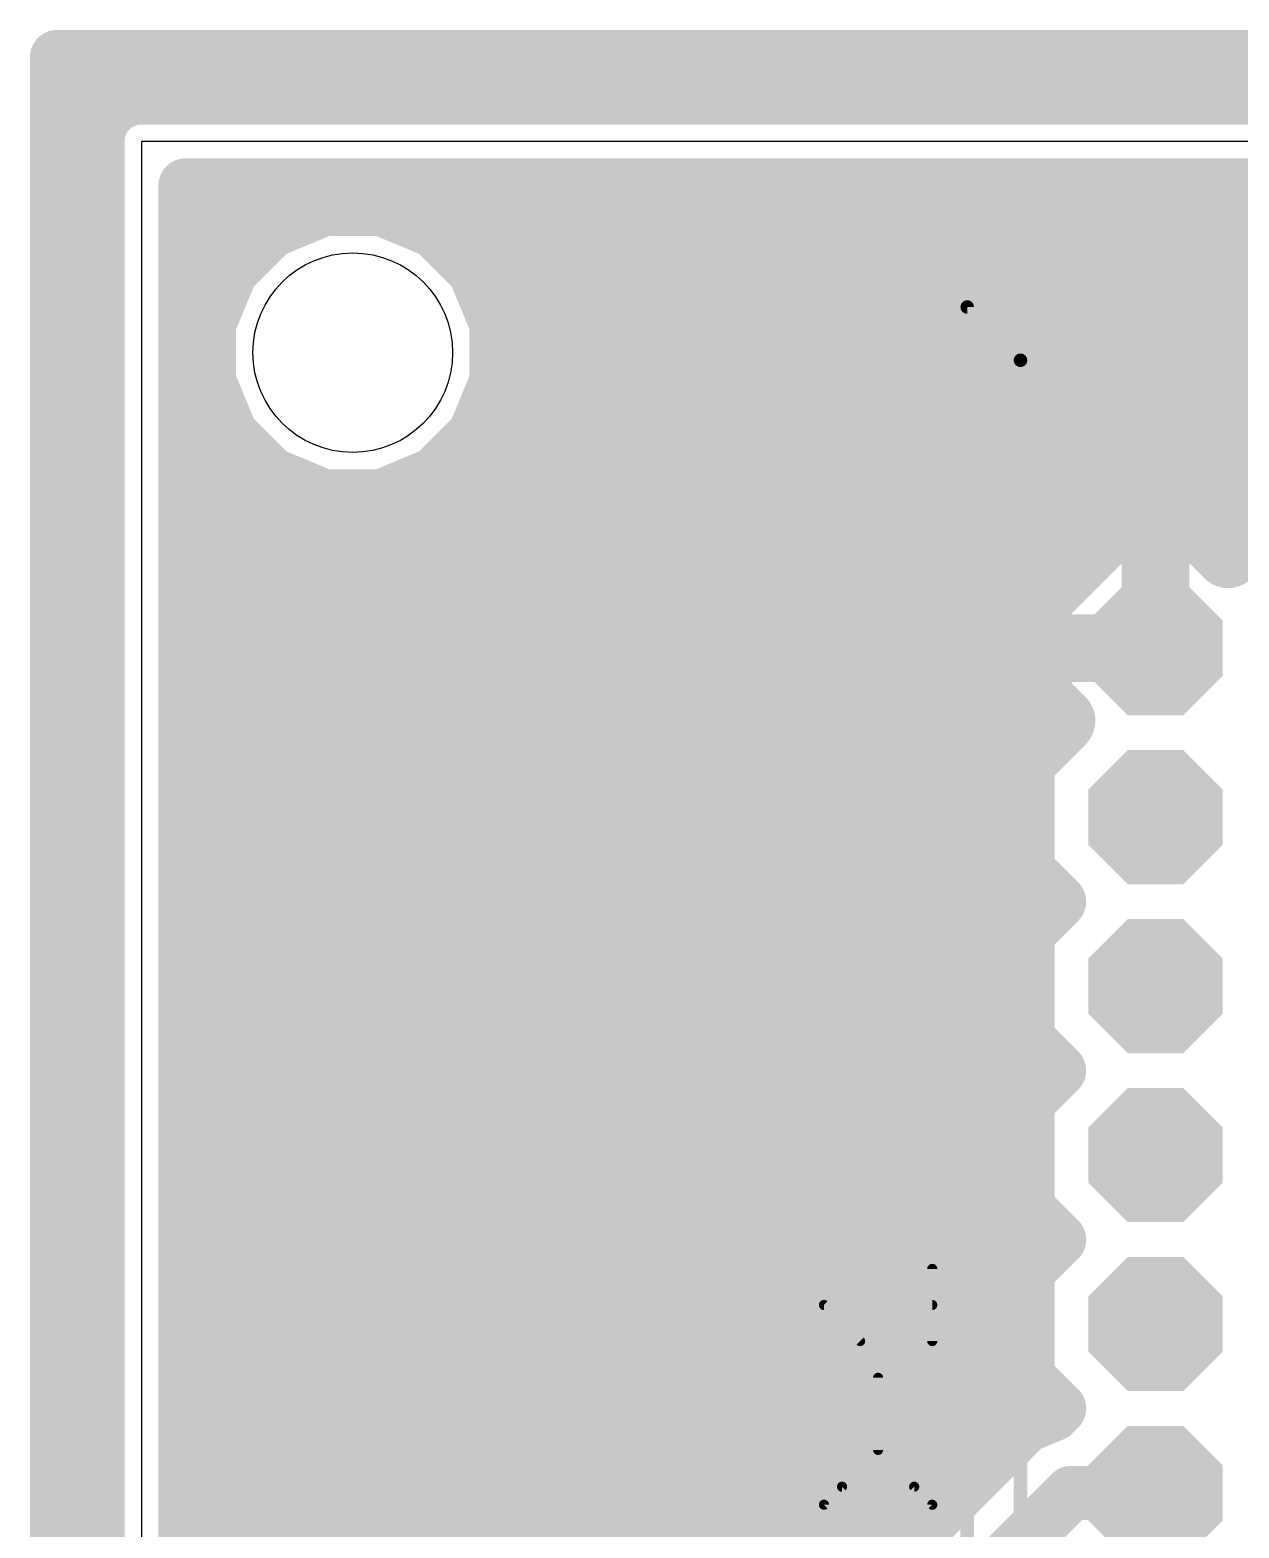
# Model space of a CAD drawing. Extents: x -2.9 to 49.9, y -3.5 to 62.6.
# Drawn here: x -2.95 to 15.22, y 40.11 to 62.64 of the extents above; entities that cross this region are included whole.
import ezdxf

# ---------------------------------------------------------------- set-up
doc = ezdxf.new("R2010")
doc.units = 0
for name, color, linetype in [('16', 175, 'CONTINUOUS'), ('17', 82, 'CONTINUOUS'), ('20', 251, 'CONTINUOUS'), ('21', 253, 'CONTINUOUS'), ('27', 253, 'CONTINUOUS')]:
    doc.layers.add(name, color=color, linetype=linetype)

# ---------------------------------------------------------------- blocks, each defined once
blk = doc.blocks.new('OCTAGONP')
at = {"const_width": 0.5}
blk.add_lwpolyline([(-0.25, -0.1036), (-0.25, 0.1036), (-0.1036, 0.25), (0.1036, 0.25), (0.25, 0.1036), (0.25, -0.1036), (0.1036, -0.25), (-0.1036, -0.25), (-0.25, -0.1036), (-0.25, 0.1036)], dxfattribs=at)

msp = doc.modelspace()

# ---------------------------------------------------------------- linework, layer by layer
at = {"layer": '16'}
for points, const_width in [([(-2.54, -1.27), (-2.54, 62.23)], 0.8128), ([(-2.54, 62.23), (49.53, 62.23)], 0.8128), ([(-2.54, 61.7728), (49.53, 61.7728)], 0.8128), ([(-1.4014, 61.6204), (-1.6441, 61.5199)], 0.8128), ([(48.0614, 61.6204), (-1.4014, 61.6204)], 0.8128), ([(-1.8299, 61.3341), (-1.9304, 61.0914)], 0.8128), ([(-1.6441, 61.5199), (-1.8299, 61.3341)], 0.8128), ([(-1.9304, 61.0914), (-1.9304, 60.8286)], 0.8128), ([(-2.54, 60.96), (-1.9304, 60.96)], 0.8128), ([(-1.9304, 60.8286), (-1.9304, 0.1514)], 0.8128), ([(-0.508, 14.37), (-0.508, 60.198)], 1.016), ([(-0.508, 60.198), (47.168, 60.198)], 1.016), ([(-0.6096, 14.5224), (-0.6096, 60.2996)], 0.8128), ([(-0.6096, 60.2996), (47.2696, 60.2996)], 0.8128), ([(-2.54, 60.1472), (-1.9304, 60.1472)], 0.8128), ([(-0.6096, 60.1472), (47.2696, 60.1472)], 0.8128), ([(-0.508, 59.944), (1.2064, 59.944)], 1.016), ([(1.4551, 60.047), (0.6237, 59.7026)], 1.016), ([(2.3549, 60.047), (1.4551, 60.047)], 1.016), ([(3.1863, 59.7026), (2.3549, 60.047)], 1.016), ([(2.6036, 59.944), (43.7514, 59.944)], 1.016), ([(0.6237, 59.7026), (-0.0126, 59.0663)], 1.016), ([(1.4753, 59.9454), (0.6812, 59.6165)], 0.8128), ([(2.3347, 59.9454), (1.4753, 59.9454)], 0.8128), ([(3.1288, 59.6165), (2.3347, 59.9454)], 0.8128), ([(3.8226, 59.0663), (3.1863, 59.7026)], 1.016), ([(0.6812, 59.6165), (0.0735, 59.0088)], 0.8128), ([(3.7365, 59.0088), (3.1288, 59.6165)], 0.8128), ([(-2.54, 59.3344), (-1.9304, 59.3344)], 0.8128), ([(-0.6096, 59.3344), (0.3991, 59.3344)], 0.8128), ([(3.4109, 59.3344), (42.9441, 59.3344)], 0.8128), ([(-0.0126, 59.0663), (-0.357, 58.2349)], 1.016), ([(4.167, 58.2349), (3.8226, 59.0663)], 1.016), ([(-0.508, 58.928), (-0.0699, 58.928)], 1.016), ([(0.0735, 59.0088), (-0.2554, 58.2147)], 0.8128), ([(4.0654, 58.2147), (3.7365, 59.0088)], 0.8128), ([(3.8799, 58.928), (42.4751, 58.928)], 1.016), ([(-2.54, 58.5216), (-1.9304, 58.5216)], 0.8128), ([(-0.6096, 58.5216), (-0.1283, 58.5216)], 0.8128), ([(3.9383, 58.5216), (42.4167, 58.5216)], 0.8128), ([(-0.357, 58.2349), (-0.357, 57.3351)], 1.016), ([(-0.2554, 58.2147), (-0.2554, 57.3553)], 0.8128), ([(4.167, 57.3351), (4.167, 58.2349)], 1.016), ([(4.0654, 57.3553), (4.0654, 58.2147)], 0.8128), ([(-0.508, 57.912), (-0.357, 57.912)], 1.016), ([(4.167, 57.912), (42.188, 57.912)], 1.016), ([(-2.54, 57.7088), (-1.9304, 57.7088)], 0.8128), ([(-0.6096, 57.7088), (-0.2554, 57.7088)], 0.8128), ([(4.0654, 57.7088), (42.2896, 57.7088)], 0.8128), ([(-0.357, 57.3351), (-0.0126, 56.5037)], 1.016), ([(-0.2554, 57.3553), (0.0735, 56.5612)], 0.8128), ([(3.8226, 56.5037), (4.167, 57.3351)], 1.016), ([(3.7365, 56.5612), (4.0654, 57.3553)], 0.8128), ([(-2.54, 56.896), (-1.9304, 56.896)], 0.8128), ([(-0.508, 56.896), (-0.1751, 56.896)], 1.016), ([(-0.6096, 56.896), (-0.0652, 56.896)], 0.8128), ([(3.8752, 56.896), (42.4798, 56.896)], 0.8128), ([(3.9851, 56.896), (42.3699, 56.896)], 1.016), ([(-0.0126, 56.5037), (0.6237, 55.8674)], 1.016), ([(3.1863, 55.8674), (3.8226, 56.5037)], 1.016), ([(0.0735, 56.5612), (0.6812, 55.9535)], 0.8128), ([(3.1288, 55.9535), (3.7365, 56.5612)], 0.8128), ([(-2.54, 56.0832), (-1.9304, 56.0832)], 0.8128), ([(-0.6096, 56.0832), (0.5515, 56.0832)], 0.8128), ([(-0.508, 55.88), (0.611, 55.88)], 1.016), ([(0.6237, 55.8674), (1.4551, 55.523)], 1.016), ([(0.6812, 55.9535), (1.4753, 55.6246)], 0.8128), ([(2.3549, 55.523), (3.1863, 55.8674)], 1.016), ([(2.3347, 55.6246), (3.1288, 55.9535)], 0.8128), ([(3.1989, 55.88), (43.156, 55.88)], 1.016), ([(3.2585, 56.0832), (43.0965, 56.0832)], 0.8128), ([(1.4551, 55.523), (2.3549, 55.523)], 1.016), ([(1.4753, 55.6246), (2.3347, 55.6246)], 0.8128), ([(15.6716, 55.364), (15.0604, 54.7528)], 1.016), ([(17.3484, 55.364), (15.6716, 55.364)], 1.016), ([(-2.54, 55.2704), (-1.9304, 55.2704)], 0.8128), ([(-0.6096, 55.2704), (47.2696, 55.2704)], 0.8128), ([(13.1737, 55.2624), (12.0476, 54.1363)], 0.8128), ([(14.7663, 55.2624), (13.1737, 55.2624)], 0.8128), ([(15.24, 54.7887), (14.7663, 55.2624)], 0.8128), ([(15.7137, 55.2624), (15.24, 54.7887)], 0.8128), ([(13.2368, 55.11), (12.2, 54.0732)], 1.016), ([(13.97, 55.11), (13.2368, 55.11)], 1.016), ([(14.7032, 55.11), (13.97, 55.11)], 1.016), ([(13.97, 55.11), (13.97, 53.34)], 1.016), ([(13.97, 53.34), (13.97, 55.11)], 1.016), ([(15.0604, 54.7528), (14.7032, 55.11)], 1.016), ([(-0.508, 54.864), (12.9908, 54.864)], 1.016), ([(13.97, 54.864), (13.97, 54.864)], 1.016), ([(14.9492, 54.864), (15.1716, 54.864)], 1.016), ([(-2.54, 54.4576), (-1.9304, 54.4576)], 0.8128), ([(-0.6096, 54.4576), (12.3689, 54.4576)], 0.8128), ([(12.0476, 54.1363), (12.0476, 52.5437)], 0.8128), ([(12.2, 54.0732), (12.2, 53.34)], 1.016), ([(-0.508, 53.848), (12.2, 53.848)], 1.016), ([(13.97, 53.848), (13.97, 53.848)], 1.016), ([(-2.54, 53.6448), (-1.9304, 53.6448)], 0.8128), ([(-0.6096, 53.6448), (12.0476, 53.6448)], 0.8128), ([(12.2, 53.34), (13.97, 53.34)], 1.016), ([(13.97, 53.34), (12.2, 53.34)], 1.016), ([(12.2, 53.34), (12.2, 52.6068)], 1.016), ([(13.97, 53.34), (13.97, 53.34)], 1.016), ([(13.97, 53.34), (13.97, 53.34)], 1.016), ([(-2.54, 52.832), (-1.9304, 52.832)], 0.8128), ([(-0.508, 52.832), (12.2, 52.832)], 1.016), ([(-0.6096, 52.832), (12.0476, 52.832)], 0.8128), ([(12.0476, 52.5437), (12.5213, 52.07)], 0.8128), ([(12.2, 52.6068), (12.5572, 52.2496)], 1.016), ([(12.5572, 52.2496), (11.946, 51.6384)], 1.016), ([(-2.54, 52.0192), (-1.9304, 52.0192)], 0.8128), ([(-0.6096, 52.0192), (12.4705, 52.0192)], 0.8128), ([(-0.508, 51.816), (12.1236, 51.816)], 1.016), ([(12.5213, 52.07), (12.0476, 51.5963)], 0.8128), ([(11.946, 51.6384), (11.946, 49.9616)], 1.016), ([(12.0476, 51.5963), (12.0476, 50.0037)], 0.8128), ([(-2.54, 51.2064), (-1.9304, 51.2064)], 0.8128), ([(-0.6096, 51.2064), (12.0476, 51.2064)], 0.8128), ([(-0.508, 50.8), (11.946, 50.8)], 1.016), ([(-2.54, 50.3936), (-1.9304, 50.3936)], 0.8128), ([(-0.6096, 50.3936), (12.0476, 50.3936)], 0.8128), ([(11.946, 49.9616), (12.3776, 49.53)], 1.016), ([(-0.508, 49.784), (12.1236, 49.784)], 1.016), ([(12.0476, 50.0037), (12.5213, 49.53)], 0.8128), ([(12.3776, 49.53), (11.946, 49.0984)], 1.016), ([(-2.54, 49.5808), (-1.9304, 49.5808)], 0.8128), ([(-0.6096, 49.5808), (12.4705, 49.5808)], 0.8128), ([(12.5213, 49.53), (12.0476, 49.0563)], 0.8128), ([(11.946, 49.0984), (11.946, 47.4216)], 1.016), ([(12.0476, 49.0563), (12.0476, 47.4637)], 0.8128), ([(-2.54, 48.768), (-1.9304, 48.768)], 0.8128), ([(-0.508, 48.768), (11.946, 48.768)], 1.016), ([(-0.6096, 48.768), (12.0476, 48.768)], 0.8128), ([(-2.54, 47.9552), (-1.9304, 47.9552)], 0.8128), ([(-0.6096, 47.9552), (12.0476, 47.9552)], 0.8128), ([(-0.508, 47.752), (11.946, 47.752)], 1.016), ([(11.946, 47.4216), (12.3776, 46.99)], 1.016), ([(12.0476, 47.4637), (12.5213, 46.99)], 0.8128), ([(-2.54, 47.1424), (-1.9304, 47.1424)], 0.8128), ([(-0.6096, 47.1424), (12.3689, 47.1424)], 0.8128), ([(12.3776, 46.99), (11.946, 46.5584)], 1.016), ([(12.5213, 46.99), (12.0476, 46.5163)], 0.8128), ([(-0.508, 46.736), (12.1236, 46.736)], 1.016), ([(11.946, 46.5584), (11.946, 44.8816)], 1.016), ([(12.0476, 46.5163), (12.0476, 44.9237)], 0.8128), ([(-2.54, 46.3296), (-1.9304, 46.3296)], 0.8128), ([(-0.6096, 46.3296), (12.0476, 46.3296)], 0.8128), ([(-0.508, 45.72), (11.946, 45.72)], 1.016), ([(-2.54, 45.5168), (-1.9304, 45.5168)], 0.8128), ([(-0.6096, 45.5168), (12.0476, 45.5168)], 0.8128), ([(11.946, 44.8816), (12.3776, 44.45)], 1.016), ([(12.0476, 44.9237), (12.5213, 44.45)], 0.8128), ([(-2.54, 44.704), (-1.9304, 44.704)], 0.8128), ([(-0.508, 44.704), (12.1236, 44.704)], 1.016), ([(-0.6096, 44.704), (12.2673, 44.704)], 0.8128), ([(12.3776, 44.45), (11.946, 44.0184)], 1.016), ([(12.5213, 44.45), (12.0476, 43.9763)], 0.8128), ([(11.946, 44.0184), (11.946, 42.3416)], 1.016), ([(12.0476, 43.9763), (12.0476, 42.3837)], 0.8128), ([(-2.54, 43.8912), (-1.9304, 43.8912)], 0.8128), ([(-0.6096, 43.8912), (12.0476, 43.8912)], 0.8128), ([(-0.508, 43.688), (11.946, 43.688)], 1.016), ([(-2.54, 43.0784), (-1.9304, 43.0784)], 0.8128), ([(-0.6096, 43.0784), (12.0476, 43.0784)], 0.8128), ([(-0.508, 42.672), (11.946, 42.672)], 1.016), ([(11.946, 42.3416), (12.3776, 41.91)], 1.016), ([(-2.54, 42.2656), (-1.9304, 42.2656)], 0.8128), ([(-0.6096, 42.2656), (12.1657, 42.2656)], 0.8128), ([(12.0476, 42.3837), (12.5213, 41.91)], 0.8128), ([(12.3752, 41.9076), (11.9662, 41.7382)], 1.016), ([(12.3776, 41.91), (12.3752, 41.9076)], 1.016), ([(-0.508, 41.656), (11.884, 41.656)], 1.016), ([(11.9662, 41.7382), (11.6018, 41.3738)], 1.016), ([(12.4328, 41.8215), (12.0238, 41.6521)], 0.8128), ([(12.5213, 41.91), (12.4328, 41.8215)], 0.8128), ([(12.0238, 41.6521), (11.6879, 41.3162)], 0.8128), ([(-2.54, 41.4528), (-1.9304, 41.4528)], 0.8128), ([(-0.6096, 41.4528), (11.8245, 41.4528)], 0.8128), ([(11.6018, 41.3738), (3.9818, 33.7538)], 1.016), ([(11.6879, 41.3162), (4.0679, 33.6962)], 0.8128), ([(-2.54, 40.64), (-1.9304, 40.64)], 0.8128), ([(-0.508, 40.64), (10.868, 40.64)], 1.016), ([(-0.6096, 40.64), (11.0117, 40.64)], 0.8128), ([(5.08, 33.02), (12.7, 40.64)], 0.8128), ([(12.7, 40.64), (13.97, 40.64)], 0.8128), ([(-2.54, 39.8272), (-1.9304, 39.8272)], 0.8128), ([(-0.6096, 39.8272), (10.1989, 39.8272)], 0.8128), ([(-0.508, 39.624), (9.852, 39.624)], 1.016)]:
    msp.add_lwpolyline(points, dxfattribs=dict(at, const_width=const_width))
for points, const_width in [([(-2.3368, 62.23, 1), (-2.7432, 62.23)], 0.4064), ([(-2.54, 62.4332, 1), (-2.54, 62.0268)], 0.4064), ([(-2.54, 61.976, 1), (-2.54, 61.5696)], 0.4064), ([(-1.4014, 61.8236, 1), (-1.4014, 61.4172)], 0.4064), ([(-1.3236, 61.4327, 1), (-1.4791, 61.8081)], 0.4064), ([(-1.6421, 61.2563, 1), (-2.0176, 61.4118)], 0.4064), ([(-1.7218, 61.7076, 1), (-1.5663, 61.3321)], 0.4064), ([(-1.5004, 61.3762, 1), (-1.7878, 61.6635)], 0.4064), ([(-1.7272, 61.0914, 1), (-2.1336, 61.0914)], 0.4064), ([(-1.9735, 61.4778, 1), (-1.6862, 61.1904)], 0.4064), ([(-2.54, 61.1632, 1), (-2.54, 60.7568)], 0.4064), ([(-2.1181, 61.1691, 1), (-1.7427, 61.0136)], 0.4064), ([(-1.9304, 60.7568, 1), (-1.9304, 61.1632)], 0.4064), ([(-1.7272, 60.8286, 1), (-2.1336, 60.8286)], 0.4064), ([(-2.1336, 60.8286, 1), (-1.7272, 60.8286)], 0.4064), ([(-0.254, 60.198, 1), (-0.762, 60.198)], 0.508), ([(-0.508, 60.452, 1), (-0.508, 59.944)], 0.508), ([(-0.4064, 60.2996, 1), (-0.8128, 60.2996)], 0.4064), ([(-0.6096, 60.5028, 1), (-0.6096, 60.0964)], 0.4064), ([(-2.54, 60.3504, 1), (-2.54, 59.944)], 0.4064), ([(-1.9304, 59.944, 1), (-1.9304, 60.3504)], 0.4064), ([(-0.6096, 60.3504, 1), (-0.6096, 59.944)], 0.4064), ([(-0.508, 60.198, 1), (-0.508, 59.69)], 0.508), ([(1.4551, 60.301, 1), (1.4551, 59.793)], 0.508), ([(1.2064, 59.69, 1), (1.2064, 60.198)], 0.508), ([(1.5523, 59.8123, 1), (1.3579, 60.2817)], 0.508), ([(2.4521, 60.2817, 1), (2.2577, 59.8123)], 0.508), ([(2.6036, 60.198, 1), (2.6036, 59.69)], 0.508), ([(2.3549, 59.793, 1), (2.3549, 60.301)], 0.508), ([(0.5265, 59.9373, 1), (0.7209, 59.468)], 0.508), ([(0.8033, 59.523, 1), (0.4441, 59.8822)], 0.508), ([(1.4753, 60.1486, 1), (1.4753, 59.7422)], 0.4064), ([(1.553, 59.7577, 1), (1.3975, 60.1331)], 0.4064), ([(2.4125, 60.1331, 1), (2.257, 59.7577)], 0.4064), ([(2.3347, 59.7422, 1), (2.3347, 60.1486)], 0.4064), ([(3.3659, 59.8822, 1), (3.0067, 59.523)], 0.508), ([(3.0891, 59.468, 1), (3.2835, 59.9373)], 0.508), ([(0.6035, 59.8042, 1), (0.759, 59.4288)], 0.4064), ([(0.8249, 59.4728, 1), (0.5375, 59.7602)], 0.4064), ([(3.2724, 59.7602, 1), (2.9851, 59.4728)], 0.4064), ([(3.051, 59.4288, 1), (3.2065, 59.8042)], 0.4064), ([(-2.54, 59.5376, 1), (-2.54, 59.1312)], 0.4064), ([(-1.9304, 59.1312, 1), (-1.9304, 59.5376)], 0.4064), ([(-0.6096, 59.5376, 1), (-0.6096, 59.1312)], 0.4064), ([(0.3991, 59.1312, 1), (0.3991, 59.5376)], 0.4064), ([(3.4109, 59.5376, 1), (3.4109, 59.1312)], 0.4064), ([(-0.1922, 59.2459, 1), (0.167, 58.8867)], 0.508), ([(0.222, 58.9691, 1), (-0.2473, 59.1635)], 0.508), ([(4.0573, 59.1635, 1), (3.588, 58.9691)], 0.508), ([(3.643, 58.8867, 1), (4.0022, 59.2459)], 0.508), ([(-0.508, 59.182, 1), (-0.508, 58.674)], 0.508), ([(-0.0702, 59.1524, 1), (0.2172, 58.8651)], 0.4064), ([(-0.0699, 58.674, 1), (-0.0699, 59.182)], 0.508), ([(0.2612, 58.931, 1), (-0.1142, 59.0865)], 0.4064), ([(3.9242, 59.0865, 1), (3.5488, 58.931)], 0.4064), ([(3.8799, 59.182, 1), (3.8799, 58.674)], 0.508), ([(3.5928, 58.8651, 1), (3.8802, 59.1524)], 0.4064), ([(-2.54, 58.7248, 1), (-2.54, 58.3184)], 0.4064), ([(-1.9304, 58.3184, 1), (-1.9304, 58.7248)], 0.4064), ([(-0.6096, 58.7248, 1), (-0.6096, 58.3184)], 0.4064), ([(-0.1283, 58.3184, 1), (-0.1283, 58.7248)], 0.4064), ([(3.9383, 58.7248, 1), (3.9383, 58.3184)], 0.4064), ([(-0.103, 58.2349, 1), (-0.611, 58.2349)], 0.508), ([(-0.5917, 58.3321, 1), (-0.1223, 58.1377)], 0.508), ([(-0.0522, 58.2147, 1), (-0.4586, 58.2147)], 0.4064), ([(4.421, 58.2349, 1), (3.913, 58.2349)], 0.508), ([(4.2686, 58.2147, 1), (3.8622, 58.2147)], 0.4064), ([(3.9323, 58.1377, 1), (4.4017, 58.3321)], 0.508), ([(-0.508, 58.166, 1), (-0.508, 57.658)], 0.508), ([(-0.4431, 58.2925, 1), (-0.0677, 58.137)], 0.4064), ([(-0.357, 57.658, 1), (-0.357, 58.166)], 0.508), ([(4.167, 58.166, 1), (4.167, 57.658)], 0.508), ([(3.8777, 58.137, 1), (4.2531, 58.2925)], 0.4064), ([(-2.54, 57.912, 1), (-2.54, 57.5056)], 0.4064), ([(-1.9304, 57.5056, 1), (-1.9304, 57.912)], 0.4064), ([(-0.6096, 57.912, 1), (-0.6096, 57.5056)], 0.4064), ([(-0.2554, 57.5056, 1), (-0.2554, 57.912)], 0.4064), ([(4.0654, 57.912, 1), (4.0654, 57.5056)], 0.4064), ([(-0.1223, 57.4323, 1), (-0.5917, 57.2379)], 0.508), ([(-0.0677, 57.433, 1), (-0.4431, 57.2775)], 0.4064), ([(4.2531, 57.2775, 1), (3.8777, 57.433)], 0.4064), ([(4.4017, 57.2379, 1), (3.9323, 57.4323)], 0.508), ([(-0.611, 57.3351, 1), (-0.103, 57.3351)], 0.508), ([(-0.4586, 57.3553, 1), (-0.0522, 57.3553)], 0.4064), ([(3.913, 57.3351, 1), (4.421, 57.3351)], 0.508), ([(3.8622, 57.3553, 1), (4.2686, 57.3553)], 0.4064), ([(-2.54, 57.0992, 1), (-2.54, 56.6928)], 0.4064), ([(-1.9304, 56.6928, 1), (-1.9304, 57.0992)], 0.4064), ([(-0.508, 57.15, 1), (-0.508, 56.642)], 0.508), ([(-0.6096, 57.0992, 1), (-0.6096, 56.6928)], 0.4064), ([(-0.1751, 56.642, 1), (-0.1751, 57.15)], 0.508), ([(-0.0652, 56.6928, 1), (-0.0652, 57.0992)], 0.4064), ([(3.8752, 57.0992, 1), (3.8752, 56.6928)], 0.4064), ([(3.9851, 57.15, 1), (3.9851, 56.642)], 0.508), ([(0.167, 56.6833, 1), (-0.1922, 56.3241)], 0.508), ([(4.0022, 56.3241, 1), (3.643, 56.6833)], 0.508), ([(-0.2473, 56.4065, 1), (0.222, 56.6009)], 0.508), ([(0.2172, 56.7049, 1), (-0.0702, 56.4175)], 0.4064), ([(-0.1142, 56.4835, 1), (0.2612, 56.639)], 0.4064), ([(3.588, 56.6009, 1), (4.0573, 56.4065)], 0.508), ([(3.5488, 56.639, 1), (3.9242, 56.4835)], 0.4064), ([(3.8802, 56.4175, 1), (3.5928, 56.7049)], 0.4064), ([(-2.54, 56.2864, 1), (-2.54, 55.88)], 0.4064), ([(-1.9304, 55.88, 1), (-1.9304, 56.2864)], 0.4064), ([(-0.6096, 56.2864, 1), (-0.6096, 55.88)], 0.4064), ([(-0.508, 56.134, 1), (-0.508, 55.626)], 0.508), ([(0.7209, 56.102, 1), (0.5265, 55.6327)], 0.508), ([(0.759, 56.1412, 1), (0.6035, 55.7658)], 0.4064), ([(0.5515, 55.88, 1), (0.5515, 56.2864)], 0.4064), ([(0.611, 55.626, 1), (0.611, 56.134)], 0.508), ([(3.1989, 56.134, 1), (3.1989, 55.626)], 0.508), ([(3.2835, 55.6327, 1), (3.0891, 56.102)], 0.508), ([(3.2065, 55.7658, 1), (3.051, 56.1412)], 0.4064), ([(3.2585, 56.2864, 1), (3.2585, 55.88)], 0.4064), ([(0.4441, 55.6878, 1), (0.8033, 56.047)], 0.508), ([(0.5375, 55.8098, 1), (0.8249, 56.0972)], 0.4064), ([(3.0067, 56.047, 1), (3.3659, 55.6878)], 0.508), ([(2.9851, 56.0972, 1), (3.2724, 55.8098)], 0.4064), ([(1.4551, 55.777, 1), (1.4551, 55.269)], 0.508), ([(1.4753, 55.8278, 1), (1.4753, 55.4214)], 0.4064), ([(1.3579, 55.2883, 1), (1.5523, 55.7577)], 0.508), ([(1.3975, 55.4369, 1), (1.553, 55.8123)], 0.4064), ([(2.2577, 55.7577, 1), (2.4521, 55.2883)], 0.508), ([(2.257, 55.8123, 1), (2.4125, 55.4369)], 0.4064), ([(2.3549, 55.269, 1), (2.3549, 55.777)], 0.508), ([(2.3347, 55.4214, 1), (2.3347, 55.8278)], 0.4064), ([(15.6716, 55.618, 1), (15.6716, 55.11)], 0.508), ([(-2.54, 55.4736, 1), (-2.54, 55.0672)], 0.4064), ([(-1.9304, 55.0672, 1), (-1.9304, 55.4736)], 0.4064), ([(-0.6096, 55.4736, 1), (-0.6096, 55.0672)], 0.4064), ([(13.1737, 55.4656, 1), (13.1737, 55.0592)], 0.4064), ([(13.3174, 55.1187, 1), (13.03, 55.4061)], 0.4064), ([(14.91, 55.4061, 1), (14.6226, 55.1187)], 0.4064), ([(14.7663, 55.0592, 1), (14.7663, 55.4656)], 0.4064), ([(13.2368, 55.364, 1), (13.2368, 54.856)], 0.508), ([(13.4164, 54.9304, 1), (13.0572, 55.2896)], 0.508), ([(13.97, 55.364, 1), (13.97, 54.856)], 0.508), ([(14.224, 55.11, 1), (13.716, 55.11)], 0.508), ([(14.224, 55.11, 1), (13.716, 55.11)], 0.508), ([(13.97, 54.856, 1), (13.97, 55.364)], 0.508), ([(14.8828, 55.2896, 1), (14.5236, 54.9304)], 0.508), ([(14.7032, 54.856, 1), (14.7032, 55.364)], 0.508), ([(-0.508, 55.118, 1), (-0.508, 54.61)], 0.508), ([(12.9908, 54.61, 1), (12.9908, 55.118)], 0.508), ([(13.97, 55.118, 1), (13.97, 54.61)], 0.508), ([(13.97, 54.61, 1), (13.97, 55.118)], 0.508), ([(14.9492, 55.118, 1), (14.9492, 54.61)], 0.508), ([(14.8808, 54.9324, 1), (15.24, 54.5732)], 0.508), ([(14.8808, 54.5732, 1), (15.24, 54.9324)], 0.508), ([(15.1716, 54.61, 1), (15.1716, 55.118)], 0.508), ([(15.0963, 54.9324, 1), (15.3837, 54.645)], 0.4064), ([(15.0963, 54.645, 1), (15.3837, 54.9324)], 0.4064), ([(-2.54, 54.6608, 1), (-2.54, 54.2544)], 0.4064), ([(-1.9304, 54.2544, 1), (-1.9304, 54.6608)], 0.4064), ([(-0.6096, 54.6608, 1), (-0.6096, 54.2544)], 0.4064), ([(12.3689, 54.2544, 1), (12.3689, 54.6608)], 0.4064), ([(12.2508, 54.1363, 1), (11.8444, 54.1363)], 0.4064), ([(12.454, 54.0732, 1), (11.946, 54.0732)], 0.508), ([(-0.508, 54.102, 1), (-0.508, 53.594)], 0.508), ([(11.9039, 54.28, 1), (12.1913, 53.9926)], 0.4064), ([(12.0204, 54.2528, 1), (12.3796, 53.8936)], 0.508), ([(12.2, 53.594, 1), (12.2, 54.102)], 0.508), ([(13.97, 54.102, 1), (13.97, 53.594)], 0.508), ([(13.97, 53.594, 1), (13.97, 54.102)], 0.508), ([(-2.54, 53.848, 1), (-2.54, 53.4416)], 0.4064), ([(-1.9304, 53.4416, 1), (-1.9304, 53.848)], 0.4064), ([(-0.6096, 53.848, 1), (-0.6096, 53.4416)], 0.4064), ([(12.2, 53.594, 1), (12.2, 53.086)], 0.508), ([(12.2, 53.594, 1), (12.2, 53.086)], 0.508), ([(12.454, 53.34, 1), (11.946, 53.34)], 0.508), ([(12.0476, 53.4416, 1), (12.0476, 53.848)], 0.4064), ([(13.97, 53.594, 1), (13.97, 53.086)], 0.508), ([(14.224, 53.34, 1), (13.716, 53.34)], 0.508), ([(13.97, 53.086, 1), (13.97, 53.594)], 0.508), ([(13.97, 53.086, 1), (13.97, 53.594)], 0.508), ([(13.97, 53.086, 1), (13.97, 53.594)], 0.508), ([(11.946, 53.34, 1), (12.454, 53.34)], 0.508), ([(13.716, 53.34, 1), (14.224, 53.34)], 0.508), ([(13.716, 53.34, 1), (14.224, 53.34)], 0.508), ([(13.716, 53.34, 1), (14.224, 53.34)], 0.508), ([(-2.54, 53.0352, 1), (-2.54, 52.6288)], 0.4064), ([(-1.9304, 52.6288, 1), (-1.9304, 53.0352)], 0.4064), ([(-0.508, 53.086, 1), (-0.508, 52.578)], 0.508), ([(-0.6096, 53.0352, 1), (-0.6096, 52.6288)], 0.4064), ([(12.0476, 52.6288, 1), (12.0476, 53.0352)], 0.4064), ([(12.2, 52.578, 1), (12.2, 53.086)], 0.508), ([(12.1913, 52.6874, 1), (11.9039, 52.4)], 0.4064), ([(12.3796, 52.7864, 1), (12.0204, 52.4272)], 0.508), ([(11.8444, 52.5437, 1), (12.2508, 52.5437)], 0.4064), ([(11.946, 52.6068, 1), (12.454, 52.6068)], 0.508), ([(12.7368, 52.07, 1), (12.3776, 52.4292)], 0.508), ([(12.3776, 52.07, 1), (12.7368, 52.4292)], 0.508), ([(-2.54, 52.2224, 1), (-2.54, 51.816)], 0.4064), ([(-1.9304, 51.816, 1), (-1.9304, 52.2224)], 0.4064), ([(-0.6096, 52.2224, 1), (-0.6096, 51.816)], 0.4064), ([(-0.508, 52.07, 1), (-0.508, 51.562)], 0.508), ([(12.1236, 51.562, 1), (12.1236, 52.07)], 0.508), ([(12.665, 51.9263, 1), (12.3776, 52.2137)], 0.4064), ([(12.3776, 51.9263, 1), (12.665, 52.2137)], 0.4064), ([(12.4705, 51.816, 1), (12.4705, 52.2224)], 0.4064), ([(12.2, 51.6384, 1), (11.692, 51.6384)], 0.508), ([(11.7664, 51.818, 1), (12.1256, 51.4588)], 0.508), ([(12.2508, 51.5963, 1), (11.8444, 51.5963)], 0.4064), ([(11.9039, 51.74, 1), (12.1913, 51.4526)], 0.4064), ([(-2.54, 51.4096, 1), (-2.54, 51.0032)], 0.4064), ([(-1.9304, 51.0032, 1), (-1.9304, 51.4096)], 0.4064), ([(-0.6096, 51.4096, 1), (-0.6096, 51.0032)], 0.4064), ([(12.0476, 51.0032, 1), (12.0476, 51.4096)], 0.4064), ([(-0.508, 51.054, 1), (-0.508, 50.546)], 0.508), ([(11.946, 50.546, 1), (11.946, 51.054)], 0.508), ([(-2.54, 50.5968, 1), (-2.54, 50.1904)], 0.4064), ([(-1.9304, 50.1904, 1), (-1.9304, 50.5968)], 0.4064), ([(-0.6096, 50.5968, 1), (-0.6096, 50.1904)], 0.4064), ([(12.0476, 50.1904, 1), (12.0476, 50.5968)], 0.4064), ([(12.1256, 50.1412, 1), (11.7664, 49.782)], 0.508), ([(-0.508, 50.038, 1), (-0.508, 49.53)], 0.508), ([(12.1913, 50.1474, 1), (11.9039, 49.86)], 0.4064), ([(12.1236, 49.53, 1), (12.1236, 50.038)], 0.508), ([(11.692, 49.9616, 1), (12.2, 49.9616)], 0.508), ([(11.8444, 50.0037, 1), (12.2508, 50.0037)], 0.4064), ([(12.5572, 49.3504, 1), (12.198, 49.7096)], 0.508), ([(-2.54, 49.784, 1), (-2.54, 49.3776)], 0.4064), ([(-1.9304, 49.3776, 1), (-1.9304, 49.784)], 0.4064), ([(-0.6096, 49.784, 1), (-0.6096, 49.3776)], 0.4064), ([(12.198, 49.3504, 1), (12.5572, 49.7096)], 0.508), ([(12.665, 49.3863, 1), (12.3776, 49.6737)], 0.4064), ([(12.3776, 49.3863, 1), (12.665, 49.6737)], 0.4064), ([(12.4705, 49.3776, 1), (12.4705, 49.784)], 0.4064), ([(12.2, 49.0984, 1), (11.692, 49.0984)], 0.508), ([(11.7664, 49.278, 1), (12.1256, 48.9188)], 0.508), ([(12.2508, 49.0563, 1), (11.8444, 49.0563)], 0.4064), ([(11.9039, 49.2, 1), (12.1913, 48.9126)], 0.4064), ([(-2.54, 48.9712, 1), (-2.54, 48.5648)], 0.4064), ([(-1.9304, 48.5648, 1), (-1.9304, 48.9712)], 0.4064), ([(-0.508, 49.022, 1), (-0.508, 48.514)], 0.508), ([(-0.6096, 48.9712, 1), (-0.6096, 48.5648)], 0.4064), ([(11.946, 48.514, 1), (11.946, 49.022)], 0.508), ([(12.0476, 48.5648, 1), (12.0476, 48.9712)], 0.4064), ([(-2.54, 48.1584, 1), (-2.54, 47.752)], 0.4064), ([(-1.9304, 47.752, 1), (-1.9304, 48.1584)], 0.4064), ([(-0.6096, 48.1584, 1), (-0.6096, 47.752)], 0.4064), ([(-0.508, 48.006, 1), (-0.508, 47.498)], 0.508), ([(11.946, 47.498, 1), (11.946, 48.006)], 0.508), ([(12.0476, 47.752, 1), (12.0476, 48.1584)], 0.4064), ([(12.1256, 47.6012, 1), (11.7664, 47.242)], 0.508), ([(12.1913, 47.6074, 1), (11.9039, 47.32)], 0.4064), ([(-2.54, 47.3456, 1), (-2.54, 46.9392)], 0.4064), ([(-1.9304, 46.9392, 1), (-1.9304, 47.3456)], 0.4064), ([(-0.6096, 47.3456, 1), (-0.6096, 46.9392)], 0.4064), ([(11.692, 47.4216, 1), (12.2, 47.4216)], 0.508), ([(11.8444, 47.4637, 1), (12.2508, 47.4637)], 0.4064), ([(12.3689, 46.9392, 1), (12.3689, 47.3456)], 0.4064), ([(12.5572, 46.8104, 1), (12.198, 47.1696)], 0.508), ([(12.198, 46.8104, 1), (12.5572, 47.1696)], 0.508), ([(12.665, 46.8463, 1), (12.3776, 47.1337)], 0.4064), ([(12.3776, 46.8463, 1), (12.665, 47.1337)], 0.4064), ([(-0.508, 46.99, 1), (-0.508, 46.482)], 0.508), ([(12.1236, 46.482, 1), (12.1236, 46.99)], 0.508), ([(12.2, 46.5584, 1), (11.692, 46.5584)], 0.508), ([(11.7664, 46.738, 1), (12.1256, 46.3788)], 0.508), ([(12.2508, 46.5163, 1), (11.8444, 46.5163)], 0.4064), ([(11.9039, 46.66, 1), (12.1913, 46.3726)], 0.4064), ([(-2.54, 46.5328, 1), (-2.54, 46.1264)], 0.4064), ([(-1.9304, 46.1264, 1), (-1.9304, 46.5328)], 0.4064), ([(-0.6096, 46.5328, 1), (-0.6096, 46.1264)], 0.4064), ([(12.0476, 46.1264, 1), (12.0476, 46.5328)], 0.4064), ([(-0.508, 45.974, 1), (-0.508, 45.466)], 0.508), ([(11.946, 45.466, 1), (11.946, 45.974)], 0.508), ([(-2.54, 45.72, 1), (-2.54, 45.3136)], 0.4064), ([(-1.9304, 45.3136, 1), (-1.9304, 45.72)], 0.4064), ([(-0.6096, 45.72, 1), (-0.6096, 45.3136)], 0.4064), ([(12.0476, 45.3136, 1), (12.0476, 45.72)], 0.4064), ([(12.1256, 45.0612, 1), (11.7664, 44.702)], 0.508), ([(12.1913, 45.0674, 1), (11.9039, 44.78)], 0.4064), ([(-2.54, 44.9072, 1), (-2.54, 44.5008)], 0.4064), ([(-1.9304, 44.5008, 1), (-1.9304, 44.9072)], 0.4064), ([(-0.508, 44.958, 1), (-0.508, 44.45)], 0.508), ([(-0.6096, 44.9072, 1), (-0.6096, 44.5008)], 0.4064), ([(11.692, 44.8816, 1), (12.2, 44.8816)], 0.508), ([(11.8444, 44.9237, 1), (12.2508, 44.9237)], 0.4064), ([(12.1236, 44.45, 1), (12.1236, 44.958)], 0.508), ([(12.2673, 44.5008, 1), (12.2673, 44.9072)], 0.4064), ([(12.5572, 44.2704, 1), (12.198, 44.6296)], 0.508), ([(12.198, 44.2704, 1), (12.5572, 44.6296)], 0.508), ([(12.665, 44.3063, 1), (12.3776, 44.5937)], 0.4064), ([(12.3776, 44.3063, 1), (12.665, 44.5937)], 0.4064), ([(12.2, 44.0184, 1), (11.692, 44.0184)], 0.508), ([(11.7664, 44.198, 1), (12.1256, 43.8388)], 0.508), ([(12.2508, 43.9763, 1), (11.8444, 43.9763)], 0.4064), ([(-2.54, 44.0944, 1), (-2.54, 43.688)], 0.4064), ([(-1.9304, 43.688, 1), (-1.9304, 44.0944)], 0.4064), ([(-0.6096, 44.0944, 1), (-0.6096, 43.688)], 0.4064), ([(-0.508, 43.942, 1), (-0.508, 43.434)], 0.508), ([(11.9039, 44.12, 1), (12.1913, 43.8326)], 0.4064), ([(11.946, 43.434, 1), (11.946, 43.942)], 0.508), ([(12.0476, 43.688, 1), (12.0476, 44.0944)], 0.4064), ([(-2.54, 43.2816, 1), (-2.54, 42.8752)], 0.4064), ([(-1.9304, 42.8752, 1), (-1.9304, 43.2816)], 0.4064), ([(-0.6096, 43.2816, 1), (-0.6096, 42.8752)], 0.4064), ([(12.0476, 42.8752, 1), (12.0476, 43.2816)], 0.4064), ([(-0.508, 42.926, 1), (-0.508, 42.418)], 0.508), ([(11.946, 42.418, 1), (11.946, 42.926)], 0.508), ([(12.1256, 42.5212, 1), (11.7664, 42.162)], 0.508), ([(-2.54, 42.4688, 1), (-2.54, 42.0624)], 0.4064), ([(-1.9304, 42.0624, 1), (-1.9304, 42.4688)], 0.4064), ([(-0.6096, 42.4688, 1), (-0.6096, 42.0624)], 0.4064), ([(11.692, 42.3416, 1), (12.2, 42.3416)], 0.508), ([(12.1913, 42.5274, 1), (11.9039, 42.24)], 0.4064), ([(11.8444, 42.3837, 1), (12.2508, 42.3837)], 0.4064), ([(12.1657, 42.0624, 1), (12.1657, 42.4688)], 0.4064), ([(12.5571, 41.7303, 1), (12.1981, 42.0897)], 0.508), ([(12.4724, 41.6729, 1), (12.278, 42.1423)], 0.508), ([(-0.508, 41.91, 1), (-0.508, 41.402)], 0.508), ([(11.869, 41.9728, 1), (12.0634, 41.5035)], 0.508), ([(12.1458, 41.5586, 1), (11.7866, 41.9178)], 0.508), ([(11.884, 41.402, 1), (11.884, 41.91)], 0.508), ([(12.1958, 42.0873, 1), (12.5547, 41.7279)], 0.508), ([(12.198, 41.7304, 1), (12.5572, 42.0896)], 0.508), ([(12.2891, 41.9652, 1), (12.5765, 41.6778)], 0.4064), ([(12.5106, 41.6337, 1), (12.355, 42.0092)], 0.4064), ([(12.665, 41.7663, 1), (12.3776, 42.0537)], 0.4064), ([(12.3776, 41.7663, 1), (12.665, 42.0537)], 0.4064), ([(11.946, 41.8398, 1), (12.1015, 41.4643)], 0.4064), ([(12.1674, 41.5084, 1), (11.8801, 41.7957)], 0.4064), ([(-2.54, 41.656, 1), (-2.54, 41.2496)], 0.4064), ([(-1.9304, 41.2496, 1), (-1.9304, 41.656)], 0.4064), ([(-0.6096, 41.656, 1), (-0.6096, 41.2496)], 0.4064), ([(11.4222, 41.5534, 1), (11.7814, 41.1942)], 0.508), ([(11.7814, 41.1942, 1), (11.4222, 41.5534)], 0.508), ([(11.8316, 41.1725, 1), (11.5443, 41.4599)], 0.4064), ([(11.8245, 41.2496, 1), (11.8245, 41.656)], 0.4064), ([(11.5443, 41.4599, 1), (11.8316, 41.1725)], 0.4064), ([(-2.54, 40.8432, 1), (-2.54, 40.4368)], 0.4064), ([(-1.9304, 40.4368, 1), (-1.9304, 40.8432)], 0.4064), ([(-0.508, 40.894, 1), (-0.508, 40.386)], 0.508), ([(-0.6096, 40.8432, 1), (-0.6096, 40.4368)], 0.4064), ([(10.868, 40.386, 1), (10.868, 40.894)], 0.508), ([(11.0117, 40.4368, 1), (11.0117, 40.8432)], 0.4064), ([(12.7, 40.8432, 1), (12.7, 40.4368)], 0.4064), ([(12.8437, 40.4963, 1), (12.5563, 40.7837)], 0.4064), ([(13.97, 40.4368, 1), (13.97, 40.8432)], 0.4064), ([(-2.54, 40.0304, 1), (-2.54, 39.624)], 0.4064), ([(-1.9304, 39.624, 1), (-1.9304, 40.0304)], 0.4064), ([(-0.6096, 40.0304, 1), (-0.6096, 39.624)], 0.4064), ([(-0.508, 39.878, 1), (-0.508, 39.37)], 0.508), ([(9.852, 39.37, 1), (9.852, 39.878)], 0.508), ([(10.1989, 39.624, 1), (10.1989, 40.0304)], 0.4064)]:
    msp.add_lwpolyline(points, format="xyb", dxfattribs=dict(at, const_width=const_width))
at = {"layer": '20'}
for p, q in [((-1.27, 60.96), (-1.27, 0.02)), ((47.93, 60.96), (-1.27, 60.96))]:
    msp.add_line(p, q, dxfattribs=at)
msp.add_circle((1.905, 57.785), 1.5, dxfattribs=at)
at = {"layer": '21', "const_width": 0.2032}
for points in [[(19.34, 58.47), (11.14, 58.47)], [(11.14, 58.47), (11.14, 25.35)], [(11.14, 58.47), (11.94, 57.67)], [(11.94, 26.15), (11.94, 57.67)], [(11.94, 57.67), (18.54, 57.67)]]:
    msp.add_lwpolyline(points, dxfattribs=at)
at = {"layer": '21', "const_width": 0.1016}
for points in [[(11.14, 58.5208, 1), (11.14, 58.4192)], [(11.1908, 58.47, 1), (11.0892, 58.47)], [(11.1759, 58.5059, 1), (11.1041, 58.4341)], [(11.9908, 57.67, 1), (11.8892, 57.67)], [(11.94, 57.7208, 1), (11.94, 57.6192)], [(11.9041, 57.6341, 1), (11.9759, 57.7059)]]:
    msp.add_lwpolyline(points, format="xyb", dxfattribs=at)
at = {"layer": '27', "const_width": 0.1524}
for points in [[(10.6138, 42.9235), (10.6138, 44.0081)], [(9.5291, 42.9235), (8.9868, 43.4658)], [(8.9868, 43.4658), (10.6138, 43.4658)], [(9.8003, 41.2863), (9.8003, 42.371)], [(8.9868, 40.4626), (9.258, 40.7338)], [(9.258, 40.7338), (10.3426, 40.7338)], [(10.3426, 39.6491), (9.258, 40.7338)], [(10.3426, 40.7338), (10.6138, 40.4626)], [(8.9868, 39.9203), (8.9868, 40.4626)], [(10.6138, 40.4626), (10.6138, 39.9203)]]:
    msp.add_lwpolyline(points, dxfattribs=at)
at = {"layer": '27', "const_width": 0.0762}
for points in [[(10.6519, 44.0081, 1), (10.5757, 44.0081)], [(9.0138, 43.4927, 1), (8.9599, 43.4388)], [(8.9868, 43.5039, 1), (8.9868, 43.4277)], [(10.6138, 43.4277, 1), (10.6138, 43.5039)], [(9.5022, 42.8965, 1), (9.5561, 42.9504)], [(10.5757, 42.9235, 1), (10.6519, 42.9235)], [(9.8384, 42.371, 1), (9.7622, 42.371)], [(9.7622, 41.2863, 1), (9.8384, 41.2863)], [(9.258, 40.7719, 1), (9.258, 40.6957)], [(9.2849, 40.7607, 1), (9.231, 40.7069)], [(9.2849, 40.7069, 1), (9.231, 40.7607)], [(10.3696, 40.7607, 1), (10.3157, 40.7069)], [(10.3426, 40.6957, 1), (10.3426, 40.7719)], [(9.0249, 40.4626, 1), (8.9487, 40.4626)], [(8.9599, 40.4896, 1), (9.0138, 40.4357)], [(10.6519, 40.4626, 1), (10.5757, 40.4626)], [(10.5869, 40.4357, 1), (10.6407, 40.4896)]]:
    msp.add_lwpolyline(points, format="xyb", dxfattribs=at)

# ---------------------------------------------------------------- block references
at = {"layer": '17', "xscale": 2.016, "yscale": 2.016, "rotation": 90}
for p in [(13.97, 53.34), (13.97, 53.34), (13.97, 50.8), (13.97, 50.8), (13.97, 48.26), (13.97, 48.26), (13.97, 45.72), (13.97, 45.72), (13.97, 43.18), (13.97, 43.18), (13.97, 40.64), (13.97, 40.64)]:
    msp.add_blockref('OCTAGONP', p, dxfattribs=at)

doc.saveas('drawing.dxf')
